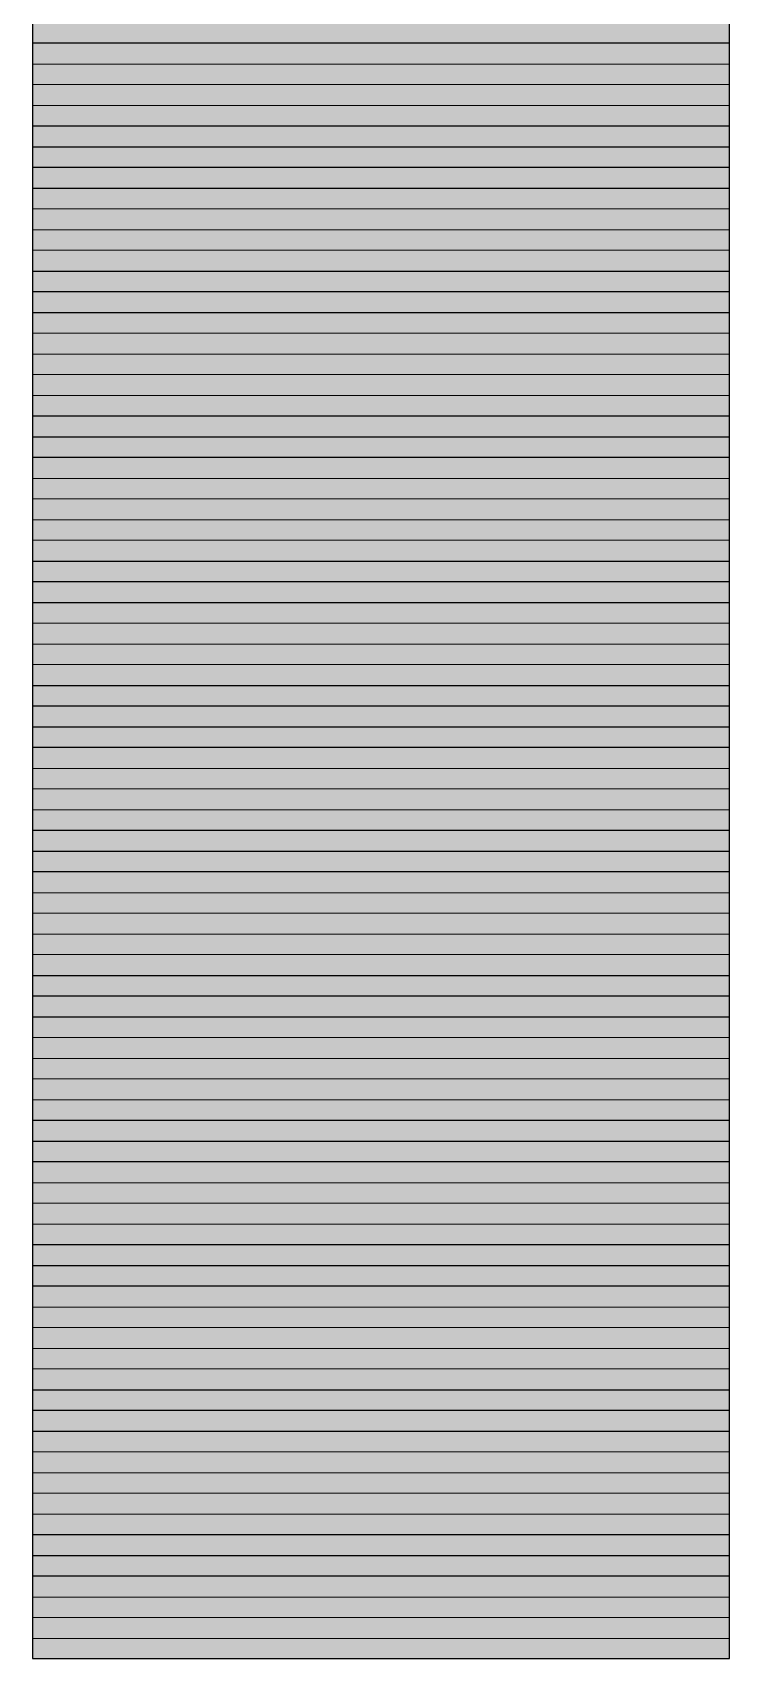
# Model space of a CAD drawing. Header units: millimetres. Extents: x -190.1 to -180.54, y 58.35 to 66.31.
# Drawn here: x -186.275 to -185.875, y 58.352 to 59.286 of the extents above; entities that cross this region are included whole.
import ezdxf

# ---------------------------------------------------------------- set-up
doc = ezdxf.new("R2010")
doc.units = ezdxf.units.MM
doc.header["$MEASUREMENT"] = 0
doc.layers.add('layer 1', color=7, linetype='Continuous')

msp = doc.modelspace()

# ---------------------------------------------------------------- hatches: boundary and pattern name
at = {"layer": 'layer 1', "true_color": 0x838383}
h = msp.add_hatch(color=252, dxfattribs=at)
edge = h.paths.add_edge_path()
edge.add_spline(control_points=[(-185.875, 59.2679), (-185.875, 59.2679), (-186.275, 59.2678), (-186.275, 59.2678), (-186.275, 59.2678), (-186.275, 59.3035), (-186.275, 59.3035), (-186.275, 59.3035), (-185.875, 59.3036), (-185.875, 59.3036), (-185.875, 59.3036), (-185.875, 59.2679), (-185.875, 59.2679)], knot_values=[0, 0, 0, 0, 0.25, 0.25, 0.25, 0.5, 0.5, 0.5, 0.75, 0.75, 0.75, 1, 1, 1, 1], degree=3, periodic=1)
at = {"layer": 'layer 1', "true_color": 0x848384}
h = msp.add_hatch(color=252, dxfattribs=at)
edge = h.paths.add_edge_path()
edge.add_spline(control_points=[(-185.875, 59.2441), (-185.875, 59.2441), (-186.275, 59.244), (-186.275, 59.244), (-186.275, 59.244), (-186.275, 59.2797), (-186.275, 59.2797), (-186.275, 59.2797), (-185.875, 59.2798), (-185.875, 59.2798), (-185.875, 59.2798), (-185.875, 59.2441), (-185.875, 59.2441)], knot_values=[0, 0, 0, 0, 0.25, 0.25, 0.25, 0.5, 0.5, 0.5, 0.75, 0.75, 0.75, 1, 1, 1, 1], degree=3, periodic=1)
at = {"layer": 'layer 1', "true_color": 0x858585}
h = msp.add_hatch(color=252, dxfattribs=at)
edge = h.paths.add_edge_path()
edge.add_spline(control_points=[(-185.875, 59.2203), (-185.875, 59.2203), (-186.275, 59.2202), (-186.275, 59.2202), (-186.275, 59.2202), (-186.275, 59.2559), (-186.275, 59.2559), (-186.275, 59.2559), (-185.875, 59.256), (-185.875, 59.256), (-185.875, 59.256), (-185.875, 59.2203), (-185.875, 59.2203)], knot_values=[0, 0, 0, 0, 0.25, 0.25, 0.25, 0.5, 0.5, 0.5, 0.75, 0.75, 0.75, 1, 1, 1, 1], degree=3, periodic=1)
at = {"layer": 'layer 1', "true_color": 0x868686}
h = msp.add_hatch(color=252, dxfattribs=at)
edge = h.paths.add_edge_path()
edge.add_spline(control_points=[(-185.875, 59.1965), (-185.875, 59.1965), (-186.275, 59.1964), (-186.275, 59.1964), (-186.275, 59.1964), (-186.275, 59.2321), (-186.275, 59.2321), (-186.275, 59.2321), (-185.875, 59.2322), (-185.875, 59.2322), (-185.875, 59.2322), (-185.875, 59.1965), (-185.875, 59.1965)], knot_values=[0, 0, 0, 0, 0.25, 0.25, 0.25, 0.5, 0.5, 0.5, 0.75, 0.75, 0.75, 1, 1, 1, 1], degree=3, periodic=1)
at = {"layer": 'layer 1', "true_color": 0x888888}
h = msp.add_hatch(color=252, dxfattribs=at)
edge = h.paths.add_edge_path()
edge.add_spline(control_points=[(-185.875, 59.1727), (-185.875, 59.1727), (-186.275, 59.1726), (-186.275, 59.1726), (-186.275, 59.1726), (-186.275, 59.2083), (-186.275, 59.2083), (-186.275, 59.2083), (-185.875, 59.2084), (-185.875, 59.2084), (-185.875, 59.2084), (-185.875, 59.1727), (-185.875, 59.1727)], knot_values=[0, 0, 0, 0, 0.25, 0.25, 0.25, 0.5, 0.5, 0.5, 0.75, 0.75, 0.75, 1, 1, 1, 1], degree=3, periodic=1)
at = {"layer": 'layer 1', "true_color": 0x8a8a8a}
h = msp.add_hatch(color=252, dxfattribs=at)
edge = h.paths.add_edge_path()
edge.add_spline(control_points=[(-185.875, 59.1489), (-185.875, 59.1489), (-186.275, 59.1488), (-186.275, 59.1488), (-186.275, 59.1488), (-186.275, 59.1845), (-186.275, 59.1845), (-186.275, 59.1845), (-185.875, 59.1846), (-185.875, 59.1846), (-185.875, 59.1846), (-185.875, 59.1489), (-185.875, 59.1489)], knot_values=[0, 0, 0, 0, 0.25, 0.25, 0.25, 0.5, 0.5, 0.5, 0.75, 0.75, 0.75, 1, 1, 1, 1], degree=3, periodic=1)
at = {"layer": 'layer 1', "true_color": 0x8a8a8b}
h = msp.add_hatch(color=252, dxfattribs=at)
edge = h.paths.add_edge_path()
edge.add_spline(control_points=[(-185.875, 59.1251), (-185.875, 59.1251), (-186.275, 59.125), (-186.275, 59.125), (-186.275, 59.125), (-186.275, 59.1607), (-186.275, 59.1607), (-186.275, 59.1607), (-185.875, 59.1608), (-185.875, 59.1608), (-185.875, 59.1608), (-185.875, 59.1251), (-185.875, 59.1251)], knot_values=[0, 0, 0, 0, 0.25, 0.25, 0.25, 0.5, 0.5, 0.5, 0.75, 0.75, 0.75, 1, 1, 1, 1], degree=3, periodic=1)
at = {"layer": 'layer 1', "true_color": 0x8c8c8d}
h = msp.add_hatch(color=252, dxfattribs=at)
edge = h.paths.add_edge_path()
edge.add_spline(control_points=[(-185.875, 59.1013), (-185.875, 59.1013), (-186.275, 59.1012), (-186.275, 59.1012), (-186.275, 59.1012), (-186.275, 59.1369), (-186.275, 59.1369), (-186.275, 59.1369), (-185.875, 59.137), (-185.875, 59.137), (-185.875, 59.137), (-185.875, 59.1013), (-185.875, 59.1013)], knot_values=[0, 0, 0, 0, 0.25, 0.25, 0.25, 0.5, 0.5, 0.5, 0.75, 0.75, 0.75, 1, 1, 1, 1], degree=3, periodic=1)
at = {"layer": 'layer 1', "true_color": 0x8d8d8d}
h = msp.add_hatch(color=252, dxfattribs=at)
edge = h.paths.add_edge_path()
edge.add_spline(control_points=[(-185.875, 59.0775), (-185.875, 59.0775), (-186.275, 59.0774), (-186.275, 59.0774), (-186.275, 59.0774), (-186.275, 59.1131), (-186.275, 59.1131), (-186.275, 59.1131), (-185.875, 59.1132), (-185.875, 59.1132), (-185.875, 59.1132), (-185.875, 59.0775), (-185.875, 59.0775)], knot_values=[0, 0, 0, 0, 0.25, 0.25, 0.25, 0.5, 0.5, 0.5, 0.75, 0.75, 0.75, 1, 1, 1, 1], degree=3, periodic=1)
at = {"layer": 'layer 1', "true_color": 0x8f8f8f}
h = msp.add_hatch(color=252, dxfattribs=at)
edge = h.paths.add_edge_path()
edge.add_spline(control_points=[(-185.875, 59.0537), (-185.875, 59.0537), (-186.275, 59.0536), (-186.275, 59.0536), (-186.275, 59.0536), (-186.275, 59.0893), (-186.275, 59.0893), (-186.275, 59.0893), (-185.875, 59.0894), (-185.875, 59.0894), (-185.875, 59.0894), (-185.875, 59.0537), (-185.875, 59.0537)], knot_values=[0, 0, 0, 0, 0.25, 0.25, 0.25, 0.5, 0.5, 0.5, 0.75, 0.75, 0.75, 1, 1, 1, 1], degree=3, periodic=1)
at = {"layer": 'layer 1', "true_color": 0x909090}
h = msp.add_hatch(color=252, dxfattribs=at)
edge = h.paths.add_edge_path()
edge.add_spline(control_points=[(-185.875, 59.0299), (-185.875, 59.0299), (-186.275, 59.0298), (-186.275, 59.0298), (-186.275, 59.0298), (-186.275, 59.0655), (-186.275, 59.0655), (-186.275, 59.0655), (-185.875, 59.0656), (-185.875, 59.0656), (-185.875, 59.0656), (-185.875, 59.0299), (-185.875, 59.0299)], knot_values=[0, 0, 0, 0, 0.25, 0.25, 0.25, 0.5, 0.5, 0.5, 0.75, 0.75, 0.75, 1, 1, 1, 1], degree=3, periodic=1)
at = {"layer": 'layer 1', "true_color": 0x919192}
h = msp.add_hatch(color=252, dxfattribs=at)
edge = h.paths.add_edge_path()
edge.add_spline(control_points=[(-185.875, 59.0061), (-185.875, 59.0061), (-186.275, 59.006), (-186.275, 59.006), (-186.275, 59.006), (-186.275, 59.0417), (-186.275, 59.0417), (-186.275, 59.0417), (-185.875, 59.0418), (-185.875, 59.0418), (-185.875, 59.0418), (-185.875, 59.0061), (-185.875, 59.0061)], knot_values=[0, 0, 0, 0, 0.25, 0.25, 0.25, 0.5, 0.5, 0.5, 0.75, 0.75, 0.75, 1, 1, 1, 1], degree=3, periodic=1)
at = {"layer": 'layer 1', "true_color": 0x939394}
h = msp.add_hatch(color=252, dxfattribs=at)
edge = h.paths.add_edge_path()
edge.add_spline(control_points=[(-185.875, 58.9823), (-185.875, 58.9823), (-186.275, 58.9822), (-186.275, 58.9822), (-186.275, 58.9822), (-186.275, 59.0179), (-186.275, 59.0179), (-186.275, 59.0179), (-185.875, 59.018), (-185.875, 59.018), (-185.875, 59.018), (-185.875, 58.9823), (-185.875, 58.9823)], knot_values=[0, 0, 0, 0, 0.25, 0.25, 0.25, 0.5, 0.5, 0.5, 0.75, 0.75, 0.75, 1, 1, 1, 1], degree=3, periodic=1)
at = {"layer": 'layer 1', "true_color": 0x949494}
h = msp.add_hatch(color=252, dxfattribs=at)
edge = h.paths.add_edge_path()
edge.add_spline(control_points=[(-185.875, 58.9585), (-185.875, 58.9585), (-186.275, 58.9584), (-186.275, 58.9584), (-186.275, 58.9584), (-186.275, 58.9941), (-186.275, 58.9941), (-186.275, 58.9941), (-185.875, 58.9942), (-185.875, 58.9942), (-185.875, 58.9942), (-185.875, 58.9585), (-185.875, 58.9585)], knot_values=[0, 0, 0, 0, 0.25, 0.25, 0.25, 0.5, 0.5, 0.5, 0.75, 0.75, 0.75, 1, 1, 1, 1], degree=3, periodic=1)
at = {"layer": 'layer 1', "true_color": 0x969696}
h = msp.add_hatch(color=252, dxfattribs=at)
edge = h.paths.add_edge_path()
edge.add_spline(control_points=[(-185.875, 58.9347), (-185.875, 58.9347), (-186.275, 58.9346), (-186.275, 58.9346), (-186.275, 58.9346), (-186.275, 58.9703), (-186.275, 58.9703), (-186.275, 58.9703), (-185.875, 58.9704), (-185.875, 58.9704), (-185.875, 58.9704), (-185.875, 58.9347), (-185.875, 58.9347)], knot_values=[0, 0, 0, 0, 0.25, 0.25, 0.25, 0.5, 0.5, 0.5, 0.75, 0.75, 0.75, 1, 1, 1, 1], degree=3, periodic=1)
at = {"layer": 'layer 1', "true_color": 0x969797}
h = msp.add_hatch(color=252, dxfattribs=at)
edge = h.paths.add_edge_path()
edge.add_spline(control_points=[(-185.875, 58.9109), (-185.875, 58.9109), (-186.275, 58.9108), (-186.275, 58.9108), (-186.275, 58.9108), (-186.275, 58.9465), (-186.275, 58.9465), (-186.275, 58.9465), (-185.875, 58.9466), (-185.875, 58.9466), (-185.875, 58.9466), (-185.875, 58.9109), (-185.875, 58.9109)], knot_values=[0, 0, 0, 0, 0.25, 0.25, 0.25, 0.5, 0.5, 0.5, 0.75, 0.75, 0.75, 1, 1, 1, 1], degree=3, periodic=1)
at = {"layer": 'layer 1', "true_color": 0x989899}
h = msp.add_hatch(color=252, dxfattribs=at)
edge = h.paths.add_edge_path()
edge.add_spline(control_points=[(-185.875, 58.8871), (-185.875, 58.8871), (-186.275, 58.887), (-186.275, 58.887), (-186.275, 58.887), (-186.275, 58.9227), (-186.275, 58.9227), (-186.275, 58.9227), (-185.875, 58.9228), (-185.875, 58.9228), (-185.875, 58.9228), (-185.875, 58.8871), (-185.875, 58.8871)], knot_values=[0, 0, 0, 0, 0.25, 0.25, 0.25, 0.5, 0.5, 0.5, 0.75, 0.75, 0.75, 1, 1, 1, 1], degree=3, periodic=1)
at = {"layer": 'layer 1', "true_color": 0x99999a}
h = msp.add_hatch(color=253, dxfattribs=at)
edge = h.paths.add_edge_path()
edge.add_spline(control_points=[(-185.875, 58.8633), (-185.875, 58.8633), (-186.275, 58.8632), (-186.275, 58.8632), (-186.275, 58.8632), (-186.275, 58.8989), (-186.275, 58.8989), (-186.275, 58.8989), (-185.875, 58.899), (-185.875, 58.899), (-185.875, 58.899), (-185.875, 58.8633), (-185.875, 58.8633)], knot_values=[0, 0, 0, 0, 0.25, 0.25, 0.25, 0.5, 0.5, 0.5, 0.75, 0.75, 0.75, 1, 1, 1, 1], degree=3, periodic=1)
at = {"layer": 'layer 1', "true_color": 0x9b9b9b}
h = msp.add_hatch(color=253, dxfattribs=at)
edge = h.paths.add_edge_path()
edge.add_spline(control_points=[(-185.875, 58.8395), (-185.875, 58.8395), (-186.275, 58.8394), (-186.275, 58.8394), (-186.275, 58.8394), (-186.275, 58.8751), (-186.275, 58.8751), (-186.275, 58.8751), (-185.875, 58.8752), (-185.875, 58.8752), (-185.875, 58.8752), (-185.875, 58.8395), (-185.875, 58.8395)], knot_values=[0, 0, 0, 0, 0.25, 0.25, 0.25, 0.5, 0.5, 0.5, 0.75, 0.75, 0.75, 1, 1, 1, 1], degree=3, periodic=1)
at = {"layer": 'layer 1', "true_color": 0x9c9d9d}
h = msp.add_hatch(color=253, dxfattribs=at)
edge = h.paths.add_edge_path()
edge.add_spline(control_points=[(-185.875, 58.8157), (-185.875, 58.8157), (-186.275, 58.8156), (-186.275, 58.8156), (-186.275, 58.8156), (-186.275, 58.8513), (-186.275, 58.8513), (-186.275, 58.8513), (-185.875, 58.8514), (-185.875, 58.8514), (-185.875, 58.8514), (-185.875, 58.8157), (-185.875, 58.8157)], knot_values=[0, 0, 0, 0, 0.25, 0.25, 0.25, 0.5, 0.5, 0.5, 0.75, 0.75, 0.75, 1, 1, 1, 1], degree=3, periodic=1)
at = {"layer": 'layer 1', "true_color": 0x9d9e9e}
h = msp.add_hatch(color=253, dxfattribs=at)
edge = h.paths.add_edge_path()
edge.add_spline(control_points=[(-185.875, 58.7919), (-185.875, 58.7919), (-186.275, 58.7918), (-186.275, 58.7918), (-186.275, 58.7918), (-186.275, 58.8275), (-186.275, 58.8275), (-186.275, 58.8275), (-185.875, 58.8276), (-185.875, 58.8276), (-185.875, 58.8276), (-185.875, 58.7919), (-185.875, 58.7919)], knot_values=[0, 0, 0, 0, 0.25, 0.25, 0.25, 0.5, 0.5, 0.5, 0.75, 0.75, 0.75, 1, 1, 1, 1], degree=3, periodic=1)
at = {"layer": 'layer 1', "true_color": 0x9f9fa0}
h = msp.add_hatch(color=253, dxfattribs=at)
edge = h.paths.add_edge_path()
edge.add_spline(control_points=[(-185.875, 58.7681), (-185.875, 58.7681), (-186.275, 58.768), (-186.275, 58.768), (-186.275, 58.768), (-186.275, 58.8037), (-186.275, 58.8037), (-186.275, 58.8037), (-185.875, 58.8038), (-185.875, 58.8038), (-185.875, 58.8038), (-185.875, 58.7681), (-185.875, 58.7681)], knot_values=[0, 0, 0, 0, 0.25, 0.25, 0.25, 0.5, 0.5, 0.5, 0.75, 0.75, 0.75, 1, 1, 1, 1], degree=3, periodic=1)
at = {"layer": 'layer 1', "true_color": 0xa0a0a1}
h = msp.add_hatch(color=253, dxfattribs=at)
edge = h.paths.add_edge_path()
edge.add_spline(control_points=[(-185.875, 58.7443), (-185.875, 58.7443), (-186.275, 58.7442), (-186.275, 58.7442), (-186.275, 58.7442), (-186.275, 58.7799), (-186.275, 58.7799), (-186.275, 58.7799), (-185.875, 58.78), (-185.875, 58.78), (-185.875, 58.78), (-185.875, 58.7443), (-185.875, 58.7443)], knot_values=[0, 0, 0, 0, 0.25, 0.25, 0.25, 0.5, 0.5, 0.5, 0.75, 0.75, 0.75, 1, 1, 1, 1], degree=3, periodic=1)
at = {"layer": 'layer 1', "true_color": 0xa1a2a2}
h = msp.add_hatch(color=253, dxfattribs=at)
edge = h.paths.add_edge_path()
edge.add_spline(control_points=[(-185.875, 58.7205), (-185.875, 58.7205), (-186.275, 58.7204), (-186.275, 58.7204), (-186.275, 58.7204), (-186.275, 58.7561), (-186.275, 58.7561), (-186.275, 58.7561), (-185.875, 58.7562), (-185.875, 58.7562), (-185.875, 58.7562), (-185.875, 58.7205), (-185.875, 58.7205)], knot_values=[0, 0, 0, 0, 0.25, 0.25, 0.25, 0.5, 0.5, 0.5, 0.75, 0.75, 0.75, 1, 1, 1, 1], degree=3, periodic=1)
at = {"layer": 'layer 1', "true_color": 0xa2a3a3}
h = msp.add_hatch(color=253, dxfattribs=at)
edge = h.paths.add_edge_path()
edge.add_spline(control_points=[(-185.875, 58.6967), (-185.875, 58.6967), (-186.275, 58.6966), (-186.275, 58.6966), (-186.275, 58.6966), (-186.275, 58.7323), (-186.275, 58.7323), (-186.275, 58.7323), (-185.875, 58.7324), (-185.875, 58.7324), (-185.875, 58.7324), (-185.875, 58.6967), (-185.875, 58.6967)], knot_values=[0, 0, 0, 0, 0.25, 0.25, 0.25, 0.5, 0.5, 0.5, 0.75, 0.75, 0.75, 1, 1, 1, 1], degree=3, periodic=1)
at = {"layer": 'layer 1', "true_color": 0xa4a4a5}
h = msp.add_hatch(color=253, dxfattribs=at)
edge = h.paths.add_edge_path()
edge.add_spline(control_points=[(-185.875, 58.6729), (-185.875, 58.6729), (-186.275, 58.6728), (-186.275, 58.6728), (-186.275, 58.6728), (-186.275, 58.7085), (-186.275, 58.7085), (-186.275, 58.7085), (-185.875, 58.7086), (-185.875, 58.7086), (-185.875, 58.7086), (-185.875, 58.6729), (-185.875, 58.6729)], knot_values=[0, 0, 0, 0, 0.25, 0.25, 0.25, 0.5, 0.5, 0.5, 0.75, 0.75, 0.75, 1, 1, 1, 1], degree=3, periodic=1)
at = {"layer": 'layer 1', "true_color": 0xa6a6a7}
h = msp.add_hatch(color=253, dxfattribs=at)
edge = h.paths.add_edge_path()
edge.add_spline(control_points=[(-185.875, 58.6491), (-185.875, 58.6491), (-186.275, 58.649), (-186.275, 58.649), (-186.275, 58.649), (-186.275, 58.6847), (-186.275, 58.6847), (-186.275, 58.6847), (-185.875, 58.6848), (-185.875, 58.6848), (-185.875, 58.6848), (-185.875, 58.6491), (-185.875, 58.6491)], knot_values=[0, 0, 0, 0, 0.25, 0.25, 0.25, 0.5, 0.5, 0.5, 0.75, 0.75, 0.75, 1, 1, 1, 1], degree=3, periodic=1)
at = {"layer": 'layer 1', "true_color": 0xa6a7a7}
h = msp.add_hatch(color=253, dxfattribs=at)
edge = h.paths.add_edge_path()
edge.add_spline(control_points=[(-185.875, 58.6253), (-185.875, 58.6253), (-186.275, 58.6252), (-186.275, 58.6252), (-186.275, 58.6252), (-186.275, 58.6609), (-186.275, 58.6609), (-186.275, 58.6609), (-185.875, 58.661), (-185.875, 58.661), (-185.875, 58.661), (-185.875, 58.6253), (-185.875, 58.6253)], knot_values=[0, 0, 0, 0, 0.25, 0.25, 0.25, 0.5, 0.5, 0.5, 0.75, 0.75, 0.75, 1, 1, 1, 1], degree=3, periodic=1)
at = {"layer": 'layer 1', "true_color": 0xa8a9a9}
h = msp.add_hatch(color=253, dxfattribs=at)
edge = h.paths.add_edge_path()
edge.add_spline(control_points=[(-185.875, 58.6015), (-185.875, 58.6015), (-186.275, 58.6014), (-186.275, 58.6014), (-186.275, 58.6014), (-186.275, 58.6371), (-186.275, 58.6371), (-186.275, 58.6371), (-185.875, 58.6372), (-185.875, 58.6372), (-185.875, 58.6372), (-185.875, 58.6015), (-185.875, 58.6015)], knot_values=[0, 0, 0, 0, 0.25, 0.25, 0.25, 0.5, 0.5, 0.5, 0.75, 0.75, 0.75, 1, 1, 1, 1], degree=3, periodic=1)
at = {"layer": 'layer 1', "true_color": 0xa9a9aa}
h = msp.add_hatch(color=253, dxfattribs=at)
edge = h.paths.add_edge_path()
edge.add_spline(control_points=[(-185.875, 58.5777), (-185.875, 58.5777), (-186.275, 58.5776), (-186.275, 58.5776), (-186.275, 58.5776), (-186.275, 58.6133), (-186.275, 58.6133), (-186.275, 58.6133), (-185.875, 58.6134), (-185.875, 58.6134), (-185.875, 58.6134), (-185.875, 58.5777), (-185.875, 58.5777)], knot_values=[0, 0, 0, 0, 0.25, 0.25, 0.25, 0.5, 0.5, 0.5, 0.75, 0.75, 0.75, 1, 1, 1, 1], degree=3, periodic=1)
at = {"layer": 'layer 1', "true_color": 0xababac}
h = msp.add_hatch(color=253, dxfattribs=at)
edge = h.paths.add_edge_path()
edge.add_spline(control_points=[(-185.875, 58.5539), (-185.875, 58.5539), (-186.275, 58.5538), (-186.275, 58.5538), (-186.275, 58.5538), (-186.275, 58.5895), (-186.275, 58.5895), (-186.275, 58.5895), (-185.875, 58.5896), (-185.875, 58.5896), (-185.875, 58.5896), (-185.875, 58.5539), (-185.875, 58.5539)], knot_values=[0, 0, 0, 0, 0.25, 0.25, 0.25, 0.5, 0.5, 0.5, 0.75, 0.75, 0.75, 1, 1, 1, 1], degree=3, periodic=1)
at = {"layer": 'layer 1', "true_color": 0xabacac}
h = msp.add_hatch(color=253, dxfattribs=at)
edge = h.paths.add_edge_path()
edge.add_spline(control_points=[(-185.875, 58.5301), (-185.875, 58.5301), (-186.275, 58.53), (-186.275, 58.53), (-186.275, 58.53), (-186.275, 58.5657), (-186.275, 58.5657), (-186.275, 58.5657), (-185.875, 58.5658), (-185.875, 58.5658), (-185.875, 58.5658), (-185.875, 58.5301), (-185.875, 58.5301)], knot_values=[0, 0, 0, 0, 0.25, 0.25, 0.25, 0.5, 0.5, 0.5, 0.75, 0.75, 0.75, 1, 1, 1, 1], degree=3, periodic=1)
at = {"layer": 'layer 1', "true_color": 0xadaeae}
h = msp.add_hatch(color=253, dxfattribs=at)
edge = h.paths.add_edge_path()
edge.add_spline(control_points=[(-185.875, 58.5063), (-185.875, 58.5063), (-186.275, 58.5062), (-186.275, 58.5062), (-186.275, 58.5062), (-186.275, 58.5419), (-186.275, 58.5419), (-186.275, 58.5419), (-185.875, 58.542), (-185.875, 58.542), (-185.875, 58.542), (-185.875, 58.5063), (-185.875, 58.5063)], knot_values=[0, 0, 0, 0, 0.25, 0.25, 0.25, 0.5, 0.5, 0.5, 0.75, 0.75, 0.75, 1, 1, 1, 1], degree=3, periodic=1)
at = {"layer": 'layer 1', "true_color": 0xafafb0}
h = msp.add_hatch(color=253, dxfattribs=at)
edge = h.paths.add_edge_path()
edge.add_spline(control_points=[(-185.875, 58.4825), (-185.875, 58.4825), (-186.275, 58.4824), (-186.275, 58.4824), (-186.275, 58.4824), (-186.275, 58.5181), (-186.275, 58.5181), (-186.275, 58.5181), (-185.875, 58.5182), (-185.875, 58.5182), (-185.875, 58.5182), (-185.875, 58.4825), (-185.875, 58.4825)], knot_values=[0, 0, 0, 0, 0.25, 0.25, 0.25, 0.5, 0.5, 0.5, 0.75, 0.75, 0.75, 1, 1, 1, 1], degree=3, periodic=1)
at = {"layer": 'layer 1', "true_color": 0xafb0b1}
h = msp.add_hatch(color=253, dxfattribs=at)
edge = h.paths.add_edge_path()
edge.add_spline(control_points=[(-185.875, 58.4587), (-185.875, 58.4587), (-186.275, 58.4586), (-186.275, 58.4586), (-186.275, 58.4586), (-186.275, 58.4943), (-186.275, 58.4943), (-186.275, 58.4943), (-185.875, 58.4944), (-185.875, 58.4944), (-185.875, 58.4944), (-185.875, 58.4587), (-185.875, 58.4587)], knot_values=[0, 0, 0, 0, 0.25, 0.25, 0.25, 0.5, 0.5, 0.5, 0.75, 0.75, 0.75, 1, 1, 1, 1], degree=3, periodic=1)
at = {"layer": 'layer 1', "true_color": 0xb1b2b2}
h = msp.add_hatch(color=253, dxfattribs=at)
edge = h.paths.add_edge_path()
edge.add_spline(control_points=[(-185.875, 58.4349), (-185.875, 58.4349), (-186.275, 58.4348), (-186.275, 58.4348), (-186.275, 58.4348), (-186.275, 58.4705), (-186.275, 58.4705), (-186.275, 58.4705), (-185.875, 58.4706), (-185.875, 58.4706), (-185.875, 58.4706), (-185.875, 58.4349), (-185.875, 58.4349)], knot_values=[0, 0, 0, 0, 0.25, 0.25, 0.25, 0.5, 0.5, 0.5, 0.75, 0.75, 0.75, 1, 1, 1, 1], degree=3, periodic=1)
at = {"layer": 'layer 1', "true_color": 0xb2b2b3}
h = msp.add_hatch(color=253, dxfattribs=at)
edge = h.paths.add_edge_path()
edge.add_spline(control_points=[(-185.875, 58.4111), (-185.875, 58.4111), (-186.275, 58.411), (-186.275, 58.411), (-186.275, 58.411), (-186.275, 58.4467), (-186.275, 58.4467), (-186.275, 58.4467), (-185.875, 58.4468), (-185.875, 58.4468), (-185.875, 58.4468), (-185.875, 58.4111), (-185.875, 58.4111)], knot_values=[0, 0, 0, 0, 0.25, 0.25, 0.25, 0.5, 0.5, 0.5, 0.75, 0.75, 0.75, 1, 1, 1, 1], degree=3, periodic=1)
at = {"layer": 'layer 1', "true_color": 0xb3b4b5}
h = msp.add_hatch(color=253, dxfattribs=at)
edge = h.paths.add_edge_path()
edge.add_spline(control_points=[(-185.875, 58.3873), (-185.875, 58.3873), (-186.275, 58.3872), (-186.275, 58.3872), (-186.275, 58.3872), (-186.275, 58.4229), (-186.275, 58.4229), (-186.275, 58.4229), (-185.875, 58.423), (-185.875, 58.423), (-185.875, 58.423), (-185.875, 58.3873), (-185.875, 58.3873)], knot_values=[0, 0, 0, 0, 0.25, 0.25, 0.25, 0.5, 0.5, 0.5, 0.75, 0.75, 0.75, 1, 1, 1, 1], degree=3, periodic=1)
at = {"layer": 'layer 1', "true_color": 0xb4b5b5}
h = msp.add_hatch(color=253, dxfattribs=at)
edge = h.paths.add_edge_path()
edge.add_spline(control_points=[(-185.875, 58.3635), (-185.875, 58.3635), (-186.275, 58.3634), (-186.275, 58.3634), (-186.275, 58.3634), (-186.275, 58.3991), (-186.275, 58.3991), (-186.275, 58.3991), (-185.875, 58.3992), (-185.875, 58.3992), (-185.875, 58.3992), (-185.875, 58.3635), (-185.875, 58.3635)], knot_values=[0, 0, 0, 0, 0.25, 0.25, 0.25, 0.5, 0.5, 0.5, 0.75, 0.75, 0.75, 1, 1, 1, 1], degree=3, periodic=1)
at = {"layer": 'layer 1', "true_color": 0xb6b6b7}
h = msp.add_hatch(color=253, dxfattribs=at)
edge = h.paths.add_edge_path()
edge.add_spline(control_points=[(-186.275, 58.3519), (-186.275, 58.3519), (-186.275, 58.3753), (-186.275, 58.3753), (-186.275, 58.3753), (-185.875, 58.3754), (-185.875, 58.3754), (-185.875, 58.3754), (-185.875, 58.3519), (-185.875, 58.3519), (-185.875, 58.3519), (-186.275, 58.3519), (-186.275, 58.3519)], knot_values=[0, 0, 0, 0, 0.25, 0.25, 0.25, 0.5, 0.5, 0.5, 0.75, 0.75, 0.75, 1, 1, 1, 1], degree=3, periodic=1)

# ---------------------------------------------------------------- linework, layer by layer
at = {"layer": 'layer 1', "color": 252}
for points in [[(-185.875, 59.2679), (-185.875, 59.2679), (-186.275, 59.2678), (-186.275, 59.2678), (-186.275, 59.2678), (-186.275, 59.3035), (-186.275, 59.3035), (-186.275, 59.3035), (-185.875, 59.3036), (-185.875, 59.3036), (-185.875, 59.3036), (-185.875, 59.2679), (-185.875, 59.2679)], [(-185.875, 59.2441), (-185.875, 59.2441), (-186.275, 59.244), (-186.275, 59.244), (-186.275, 59.244), (-186.275, 59.2797), (-186.275, 59.2797), (-186.275, 59.2797), (-185.875, 59.2798), (-185.875, 59.2798), (-185.875, 59.2798), (-185.875, 59.2441), (-185.875, 59.2441)], [(-185.875, 59.2203), (-185.875, 59.2203), (-186.275, 59.2202), (-186.275, 59.2202), (-186.275, 59.2202), (-186.275, 59.2559), (-186.275, 59.2559), (-186.275, 59.2559), (-185.875, 59.256), (-185.875, 59.256), (-185.875, 59.256), (-185.875, 59.2203), (-185.875, 59.2203)], [(-185.875, 59.1965), (-185.875, 59.1965), (-186.275, 59.1964), (-186.275, 59.1964), (-186.275, 59.1964), (-186.275, 59.2321), (-186.275, 59.2321), (-186.275, 59.2321), (-185.875, 59.2322), (-185.875, 59.2322), (-185.875, 59.2322), (-185.875, 59.1965), (-185.875, 59.1965)], [(-185.875, 59.1727), (-185.875, 59.1727), (-186.275, 59.1726), (-186.275, 59.1726), (-186.275, 59.1726), (-186.275, 59.2083), (-186.275, 59.2083), (-186.275, 59.2083), (-185.875, 59.2084), (-185.875, 59.2084), (-185.875, 59.2084), (-185.875, 59.1727), (-185.875, 59.1727)], [(-185.875, 59.1489), (-185.875, 59.1489), (-186.275, 59.1488), (-186.275, 59.1488), (-186.275, 59.1488), (-186.275, 59.1845), (-186.275, 59.1845), (-186.275, 59.1845), (-185.875, 59.1846), (-185.875, 59.1846), (-185.875, 59.1846), (-185.875, 59.1489), (-185.875, 59.1489)], [(-185.875, 59.1251), (-185.875, 59.1251), (-186.275, 59.125), (-186.275, 59.125), (-186.275, 59.125), (-186.275, 59.1607), (-186.275, 59.1607), (-186.275, 59.1607), (-185.875, 59.1608), (-185.875, 59.1608), (-185.875, 59.1608), (-185.875, 59.1251), (-185.875, 59.1251)], [(-185.875, 59.1013), (-185.875, 59.1013), (-186.275, 59.1012), (-186.275, 59.1012), (-186.275, 59.1012), (-186.275, 59.1369), (-186.275, 59.1369), (-186.275, 59.1369), (-185.875, 59.137), (-185.875, 59.137), (-185.875, 59.137), (-185.875, 59.1013), (-185.875, 59.1013)], [(-185.875, 59.0775), (-185.875, 59.0775), (-186.275, 59.0774), (-186.275, 59.0774), (-186.275, 59.0774), (-186.275, 59.1131), (-186.275, 59.1131), (-186.275, 59.1131), (-185.875, 59.1132), (-185.875, 59.1132), (-185.875, 59.1132), (-185.875, 59.0775), (-185.875, 59.0775)], [(-185.875, 59.0537), (-185.875, 59.0537), (-186.275, 59.0536), (-186.275, 59.0536), (-186.275, 59.0536), (-186.275, 59.0893), (-186.275, 59.0893), (-186.275, 59.0893), (-185.875, 59.0894), (-185.875, 59.0894), (-185.875, 59.0894), (-185.875, 59.0537), (-185.875, 59.0537)], [(-185.875, 59.0299), (-185.875, 59.0299), (-186.275, 59.0298), (-186.275, 59.0298), (-186.275, 59.0298), (-186.275, 59.0655), (-186.275, 59.0655), (-186.275, 59.0655), (-185.875, 59.0656), (-185.875, 59.0656), (-185.875, 59.0656), (-185.875, 59.0299), (-185.875, 59.0299)], [(-185.875, 59.0061), (-185.875, 59.0061), (-186.275, 59.006), (-186.275, 59.006), (-186.275, 59.006), (-186.275, 59.0417), (-186.275, 59.0417), (-186.275, 59.0417), (-185.875, 59.0418), (-185.875, 59.0418), (-185.875, 59.0418), (-185.875, 59.0061), (-185.875, 59.0061)], [(-185.875, 58.9823), (-185.875, 58.9823), (-186.275, 58.9822), (-186.275, 58.9822), (-186.275, 58.9822), (-186.275, 59.0179), (-186.275, 59.0179), (-186.275, 59.0179), (-185.875, 59.018), (-185.875, 59.018), (-185.875, 59.018), (-185.875, 58.9823), (-185.875, 58.9823)], [(-185.875, 58.9585), (-185.875, 58.9585), (-186.275, 58.9584), (-186.275, 58.9584), (-186.275, 58.9584), (-186.275, 58.9941), (-186.275, 58.9941), (-186.275, 58.9941), (-185.875, 58.9942), (-185.875, 58.9942), (-185.875, 58.9942), (-185.875, 58.9585), (-185.875, 58.9585)], [(-185.875, 58.9347), (-185.875, 58.9347), (-186.275, 58.9346), (-186.275, 58.9346), (-186.275, 58.9346), (-186.275, 58.9703), (-186.275, 58.9703), (-186.275, 58.9703), (-185.875, 58.9704), (-185.875, 58.9704), (-185.875, 58.9704), (-185.875, 58.9347), (-185.875, 58.9347)], [(-185.875, 58.9109), (-185.875, 58.9109), (-186.275, 58.9108), (-186.275, 58.9108), (-186.275, 58.9108), (-186.275, 58.9465), (-186.275, 58.9465), (-186.275, 58.9465), (-185.875, 58.9466), (-185.875, 58.9466), (-185.875, 58.9466), (-185.875, 58.9109), (-185.875, 58.9109)], [(-185.875, 58.8871), (-185.875, 58.8871), (-186.275, 58.887), (-186.275, 58.887), (-186.275, 58.887), (-186.275, 58.9227), (-186.275, 58.9227), (-186.275, 58.9227), (-185.875, 58.9228), (-185.875, 58.9228), (-185.875, 58.9228), (-185.875, 58.8871), (-185.875, 58.8871)]]:
    msp.add_open_spline(points, degree=3, knots=[0, 0, 0, 0, 0.25, 0.25, 0.25, 0.5, 0.5, 0.5, 0.75, 0.75, 0.75, 1, 1, 1, 1], dxfattribs=at)
at = {"layer": 'layer 1', "color": 253}
for points in [[(-185.875, 58.8633), (-185.875, 58.8633), (-186.275, 58.8632), (-186.275, 58.8632), (-186.275, 58.8632), (-186.275, 58.8989), (-186.275, 58.8989), (-186.275, 58.8989), (-185.875, 58.899), (-185.875, 58.899), (-185.875, 58.899), (-185.875, 58.8633), (-185.875, 58.8633)], [(-185.875, 58.8395), (-185.875, 58.8395), (-186.275, 58.8394), (-186.275, 58.8394), (-186.275, 58.8394), (-186.275, 58.8751), (-186.275, 58.8751), (-186.275, 58.8751), (-185.875, 58.8752), (-185.875, 58.8752), (-185.875, 58.8752), (-185.875, 58.8395), (-185.875, 58.8395)], [(-185.875, 58.8157), (-185.875, 58.8157), (-186.275, 58.8156), (-186.275, 58.8156), (-186.275, 58.8156), (-186.275, 58.8513), (-186.275, 58.8513), (-186.275, 58.8513), (-185.875, 58.8514), (-185.875, 58.8514), (-185.875, 58.8514), (-185.875, 58.8157), (-185.875, 58.8157)], [(-185.875, 58.7919), (-185.875, 58.7919), (-186.275, 58.7918), (-186.275, 58.7918), (-186.275, 58.7918), (-186.275, 58.8275), (-186.275, 58.8275), (-186.275, 58.8275), (-185.875, 58.8276), (-185.875, 58.8276), (-185.875, 58.8276), (-185.875, 58.7919), (-185.875, 58.7919)], [(-185.875, 58.7681), (-185.875, 58.7681), (-186.275, 58.768), (-186.275, 58.768), (-186.275, 58.768), (-186.275, 58.8037), (-186.275, 58.8037), (-186.275, 58.8037), (-185.875, 58.8038), (-185.875, 58.8038), (-185.875, 58.8038), (-185.875, 58.7681), (-185.875, 58.7681)], [(-185.875, 58.7443), (-185.875, 58.7443), (-186.275, 58.7442), (-186.275, 58.7442), (-186.275, 58.7442), (-186.275, 58.7799), (-186.275, 58.7799), (-186.275, 58.7799), (-185.875, 58.78), (-185.875, 58.78), (-185.875, 58.78), (-185.875, 58.7443), (-185.875, 58.7443)], [(-185.875, 58.7205), (-185.875, 58.7205), (-186.275, 58.7204), (-186.275, 58.7204), (-186.275, 58.7204), (-186.275, 58.7561), (-186.275, 58.7561), (-186.275, 58.7561), (-185.875, 58.7562), (-185.875, 58.7562), (-185.875, 58.7562), (-185.875, 58.7205), (-185.875, 58.7205)], [(-185.875, 58.6967), (-185.875, 58.6967), (-186.275, 58.6966), (-186.275, 58.6966), (-186.275, 58.6966), (-186.275, 58.7323), (-186.275, 58.7323), (-186.275, 58.7323), (-185.875, 58.7324), (-185.875, 58.7324), (-185.875, 58.7324), (-185.875, 58.6967), (-185.875, 58.6967)], [(-185.875, 58.6729), (-185.875, 58.6729), (-186.275, 58.6728), (-186.275, 58.6728), (-186.275, 58.6728), (-186.275, 58.7085), (-186.275, 58.7085), (-186.275, 58.7085), (-185.875, 58.7086), (-185.875, 58.7086), (-185.875, 58.7086), (-185.875, 58.6729), (-185.875, 58.6729)], [(-185.875, 58.6491), (-185.875, 58.6491), (-186.275, 58.649), (-186.275, 58.649), (-186.275, 58.649), (-186.275, 58.6847), (-186.275, 58.6847), (-186.275, 58.6847), (-185.875, 58.6848), (-185.875, 58.6848), (-185.875, 58.6848), (-185.875, 58.6491), (-185.875, 58.6491)], [(-185.875, 58.6253), (-185.875, 58.6253), (-186.275, 58.6252), (-186.275, 58.6252), (-186.275, 58.6252), (-186.275, 58.6609), (-186.275, 58.6609), (-186.275, 58.6609), (-185.875, 58.661), (-185.875, 58.661), (-185.875, 58.661), (-185.875, 58.6253), (-185.875, 58.6253)], [(-185.875, 58.6015), (-185.875, 58.6015), (-186.275, 58.6014), (-186.275, 58.6014), (-186.275, 58.6014), (-186.275, 58.6371), (-186.275, 58.6371), (-186.275, 58.6371), (-185.875, 58.6372), (-185.875, 58.6372), (-185.875, 58.6372), (-185.875, 58.6015), (-185.875, 58.6015)], [(-185.875, 58.5777), (-185.875, 58.5777), (-186.275, 58.5776), (-186.275, 58.5776), (-186.275, 58.5776), (-186.275, 58.6133), (-186.275, 58.6133), (-186.275, 58.6133), (-185.875, 58.6134), (-185.875, 58.6134), (-185.875, 58.6134), (-185.875, 58.5777), (-185.875, 58.5777)], [(-185.875, 58.5539), (-185.875, 58.5539), (-186.275, 58.5538), (-186.275, 58.5538), (-186.275, 58.5538), (-186.275, 58.5895), (-186.275, 58.5895), (-186.275, 58.5895), (-185.875, 58.5896), (-185.875, 58.5896), (-185.875, 58.5896), (-185.875, 58.5539), (-185.875, 58.5539)], [(-185.875, 58.5301), (-185.875, 58.5301), (-186.275, 58.53), (-186.275, 58.53), (-186.275, 58.53), (-186.275, 58.5657), (-186.275, 58.5657), (-186.275, 58.5657), (-185.875, 58.5658), (-185.875, 58.5658), (-185.875, 58.5658), (-185.875, 58.5301), (-185.875, 58.5301)], [(-185.875, 58.5063), (-185.875, 58.5063), (-186.275, 58.5062), (-186.275, 58.5062), (-186.275, 58.5062), (-186.275, 58.5419), (-186.275, 58.5419), (-186.275, 58.5419), (-185.875, 58.542), (-185.875, 58.542), (-185.875, 58.542), (-185.875, 58.5063), (-185.875, 58.5063)], [(-185.875, 58.4825), (-185.875, 58.4825), (-186.275, 58.4824), (-186.275, 58.4824), (-186.275, 58.4824), (-186.275, 58.5181), (-186.275, 58.5181), (-186.275, 58.5181), (-185.875, 58.5182), (-185.875, 58.5182), (-185.875, 58.5182), (-185.875, 58.4825), (-185.875, 58.4825)], [(-185.875, 58.4587), (-185.875, 58.4587), (-186.275, 58.4586), (-186.275, 58.4586), (-186.275, 58.4586), (-186.275, 58.4943), (-186.275, 58.4943), (-186.275, 58.4943), (-185.875, 58.4944), (-185.875, 58.4944), (-185.875, 58.4944), (-185.875, 58.4587), (-185.875, 58.4587)], [(-185.875, 58.4349), (-185.875, 58.4349), (-186.275, 58.4348), (-186.275, 58.4348), (-186.275, 58.4348), (-186.275, 58.4705), (-186.275, 58.4705), (-186.275, 58.4705), (-185.875, 58.4706), (-185.875, 58.4706), (-185.875, 58.4706), (-185.875, 58.4349), (-185.875, 58.4349)], [(-185.875, 58.4111), (-185.875, 58.4111), (-186.275, 58.411), (-186.275, 58.411), (-186.275, 58.411), (-186.275, 58.4467), (-186.275, 58.4467), (-186.275, 58.4467), (-185.875, 58.4468), (-185.875, 58.4468), (-185.875, 58.4468), (-185.875, 58.4111), (-185.875, 58.4111)], [(-185.875, 58.3873), (-185.875, 58.3873), (-186.275, 58.3872), (-186.275, 58.3872), (-186.275, 58.3872), (-186.275, 58.4229), (-186.275, 58.4229), (-186.275, 58.4229), (-185.875, 58.423), (-185.875, 58.423), (-185.875, 58.423), (-185.875, 58.3873), (-185.875, 58.3873)], [(-185.875, 58.3635), (-185.875, 58.3635), (-186.275, 58.3634), (-186.275, 58.3634), (-186.275, 58.3634), (-186.275, 58.3991), (-186.275, 58.3991), (-186.275, 58.3991), (-185.875, 58.3992), (-185.875, 58.3992), (-185.875, 58.3992), (-185.875, 58.3635), (-185.875, 58.3635)], [(-186.275, 58.3519), (-186.275, 58.3519), (-186.275, 58.3753), (-186.275, 58.3753), (-186.275, 58.3753), (-185.875, 58.3754), (-185.875, 58.3754), (-185.875, 58.3754), (-185.875, 58.3519), (-185.875, 58.3519), (-185.875, 58.3519), (-186.275, 58.3519), (-186.275, 58.3519)]]:
    msp.add_open_spline(points, degree=3, knots=[0, 0, 0, 0, 0.25, 0.25, 0.25, 0.5, 0.5, 0.5, 0.75, 0.75, 0.75, 1, 1, 1, 1], dxfattribs=at)

doc.saveas('drawing.dxf')
